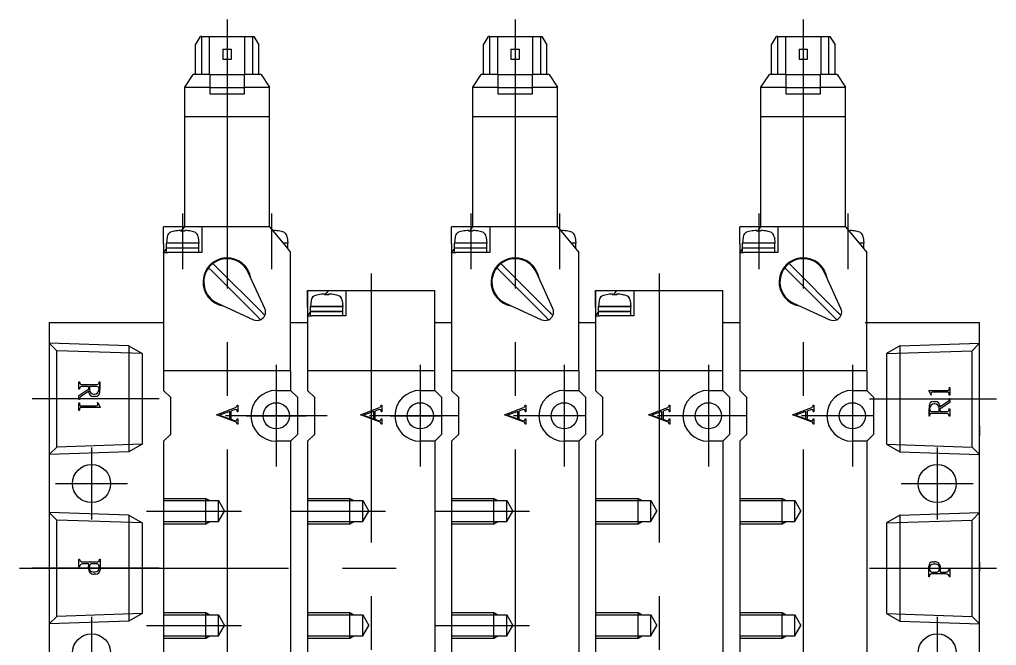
# Model space of a CAD drawing. Extents: x -256 to 112, y -314 to 36.
# Drawn here: x -3.5 to 111.8, y -38.1 to 35.8 of the extents above; entities that cross this region are included whole.
import ezdxf

# ---------------------------------------------------------------- set-up
doc = ezdxf.new("R2010")
doc.units = 0
doc.linetypes.add('CENTER', pattern=[50.8, 31.75, -6.35, 6.35, -6.35])
doc.linetypes.add('DASHED', pattern=[19.05, 12.7, -6.35])
doc.layers.get('0').update_dxf_attribs({"linetype": 'CONTINUOUS'})
doc.layers.add('CENTER', color=1, linetype='CENTER')

msp = doc.modelspace()

# ---------------------------------------------------------------- linework, layer by layer
at = {"color": 7, "linetype": 'CONTINUOUS'}
for p, q in [((17.25, 32.8), (17.85, 33.8)), ((18, 33.8), (17.85, 33.8)), ((17.85, 33.8), (24.15, 33.8)), ((18, 29.3), (18, 33.8)), ((18.9, 33.8), (18.9, 29.3)), ((23.1, 29.3), (23.1, 33.8)), ((24, 33.8), (24, 29.3)), ((24.15, 33.8), (24.75, 32.8)), ((51.25, 32.8), (51.85, 33.8)), ((52, 33.8), (51.85, 33.8)), ((51.85, 33.8), (58.15, 33.8)), ((52, 29.3), (52, 33.8)), ((52.9, 33.8), (52.9, 29.3)), ((57.1, 29.3), (57.1, 33.8)), ((58, 33.8), (58, 29.3)), ((58.15, 33.8), (58.75, 32.8)), ((85.25, 32.8), (85.85, 33.8)), ((86, 33.8), (85.85, 33.8)), ((85.85, 33.8), (92.15, 33.8)), ((86, 29.3), (86, 33.8)), ((86.9, 33.8), (86.9, 29.3)), ((91.1, 29.3), (91.1, 33.8)), ((92, 33.8), (92, 29.3)), ((92.15, 33.8), (92.75, 32.8)), ((17.25, 29.3), (17.25, 32.8)), ((20.5, 32.3), (20.5, 31.1)), ((20.5, 32.3), (21.5, 32.3)), ((21.5, 31.1), (21.5, 32.3)), ((24.75, 29.3), (24.75, 32.8)), ((51.25, 29.3), (51.25, 32.8)), ((54.5, 32.3), (54.5, 31.1)), ((54.5, 32.3), (55.5, 32.3)), ((55.5, 31.1), (55.5, 32.3)), ((58.75, 29.3), (58.75, 32.8)), ((85.25, 29.3), (85.25, 32.8)), ((88.5, 32.3), (88.5, 31.1)), ((88.5, 32.3), (89.5, 32.3)), ((89.5, 31.1), (89.5, 32.3)), ((92.75, 29.3), (92.75, 32.8)), ((20.5, 31.1), (21.5, 31.1)), ((54.5, 31.1), (55.5, 31.1)), ((88.5, 31.1), (89.5, 31.1)), ((16, 27.8), (17, 29.3)), ((19, 29.3), (17, 29.3)), ((19, 27.8), (19, 29.3)), ((19, 29.3), (23, 29.3)), ((25, 29.3), (23, 29.3)), ((23, 29.3), (23, 27.8)), ((25, 29.3), (26, 27.8)), ((50, 27.8), (51, 29.3)), ((53, 29.3), (51, 29.3)), ((53, 27.8), (53, 29.3)), ((53, 29.3), (57, 29.3)), ((59, 29.3), (57, 29.3)), ((57, 29.3), (57, 27.8)), ((59, 29.3), (60, 27.8)), ((84, 27.8), (85, 29.3)), ((87, 29.3), (85, 29.3)), ((87, 27.8), (87, 29.3)), ((87, 29.3), (91, 29.3)), ((93, 29.3), (91, 29.3)), ((91, 29.3), (91, 27.8)), ((93, 29.3), (94, 27.8)), ((16, 11.3), (16, 27.8)), ((16, 27.8), (19, 27.8)), ((19, 27), (19, 27.8)), ((23, 27.72), (19, 27.72)), ((23, 27.8), (26, 27.8)), ((23, 27.8), (23, 27)), ((26, 11.3), (26, 27.8)), ((50, 11.3), (50, 27.8)), ((50, 27.8), (53, 27.8)), ((53, 27), (53, 27.8)), ((57, 27.72), (53, 27.72)), ((57, 27.8), (60, 27.8)), ((57, 27.8), (57, 27)), ((60, 11.3), (60, 27.8)), ((84, 11.3), (84, 27.8)), ((84, 27.8), (87, 27.8)), ((87, 27), (87, 27.8)), ((91, 27.72), (87, 27.72)), ((91, 27.8), (94, 27.8)), ((91, 27.8), (91, 27)), ((94, 11.3), (94, 27.8)), ((23, 27), (19, 27)), ((57, 27), (53, 27)), ((91, 27), (87, 27)), ((26, 24.3), (16, 24.3)), ((60, 24.3), (50, 24.3)), ((94, 24.3), (84, 24.3)), ((13.5, 9.3), (13.5, 11.3)), ((26, 11.3), (13.5, 11.3)), ((14.77, 10.8), (14.78, 10.8)), ((15.5, 10.89), (15.5, 10.8)), ((16, 10.8), (15.5, 10.8)), ((15.58, 10.8), (15.75, 11)), ((15.75, 11), (16, 11.3)), ((16, 10.8), (16, 10.89)), ((16.72, 10.8), (16.73, 10.8)), ((18, 11.3), (18, 8.3)), ((26, 11.3), (28, 8.9)), ((26.42, 10.8), (26.5, 10.8)), ((26.5, 10.8), (26.5, 10.89)), ((27.22, 10.8), (27.23, 10.8)), ((47.5, 9.3), (47.5, 11.3)), ((60, 11.3), (47.5, 11.3)), ((48.77, 10.8), (48.78, 10.8)), ((49.5, 10.89), (49.5, 10.8)), ((50, 10.8), (49.5, 10.8)), ((49.58, 10.8), (49.75, 11)), ((49.75, 11), (50, 11.3)), ((50, 10.8), (50, 10.89)), ((50.72, 10.8), (50.73, 10.8)), ((52, 11.3), (52, 8.3)), ((60, 11.3), (62, 8.9)), ((60.42, 10.8), (60.5, 10.8)), ((60.5, 10.8), (60.5, 10.89)), ((61.22, 10.8), (61.23, 10.8)), ((81.5, 9.3), (81.5, 11.3)), ((94, 11.3), (81.5, 11.3)), ((82.77, 10.8), (82.78, 10.8)), ((83.5, 10.89), (83.5, 10.8)), ((84, 10.8), (83.5, 10.8)), ((83.58, 10.8), (83.75, 11)), ((83.75, 11), (84, 11.3)), ((84, 10.8), (84, 10.89)), ((84.72, 10.8), (84.73, 10.8)), ((86, 11.3), (86, 8.3)), ((94, 11.3), (96, 8.9)), ((94.42, 10.8), (94.5, 10.8)), ((94.5, 10.8), (94.5, 10.89)), ((95.22, 10.8), (95.23, 10.8)), ((13.5, 9.3), (13.5, 8.3)), ((13.91, 10.11), (13.85, 9.4)), ((17.65, 9.4), (13.85, 9.4)), ((13.85, 8.8), (13.85, 9.4)), ((17.59, 10.11), (17.65, 9.4)), ((17.65, 8.8), (17.65, 9.4)), ((28.15, 9.4), (27.58, 9.4)), ((28.09, 10.11), (28.15, 9.4)), ((28.15, 8.8), (28.15, 9.4)), ((47.5, 9.3), (47.5, 8.3)), ((47.91, 10.11), (47.85, 9.4)), ((51.65, 9.4), (47.85, 9.4)), ((47.85, 8.8), (47.85, 9.4)), ((51.59, 10.11), (51.65, 9.4)), ((51.65, 8.8), (51.65, 9.4)), ((62.15, 9.4), (61.58, 9.4)), ((62.09, 10.11), (62.15, 9.4)), ((62.15, 8.8), (62.15, 9.4)), ((81.5, 9.3), (81.5, 8.3)), ((81.91, 10.11), (81.85, 9.4)), ((85.65, 9.4), (81.85, 9.4)), ((81.85, 8.8), (81.85, 9.4)), ((85.59, 10.11), (85.65, 9.4)), ((85.65, 8.8), (85.65, 9.4)), ((96.15, 9.4), (95.58, 9.4)), ((96.09, 10.11), (96.15, 9.4)), ((96.15, 8.8), (96.15, 9.4)), ((13.5, 8.3), (13.85, 8.72)), ((13.5, 8.3), (13.5, -5.7)), ((13.5, 8.3), (14, 8.3)), ((17.65, 8.8), (13.85, 8.8)), ((13.85, 8.3), (13.85, 8.8)), ((18, 8.3), (14, 8.3)), ((17.65, 8.3), (17.65, 8.8)), ((28, 8.9), (28.5, 8.3)), ((28.15, 8.8), (28.08, 8.8)), ((28.15, 8.72), (28.15, 8.8)), ((28.5, -5.7), (28.5, 8.3)), ((47.5, 8.3), (47.85, 8.72)), ((47.5, 8.3), (47.5, -5.7)), ((47.5, 8.3), (48, 8.3)), ((51.65, 8.8), (47.85, 8.8)), ((47.85, 8.3), (47.85, 8.8)), ((52, 8.3), (48, 8.3)), ((51.65, 8.3), (51.65, 8.8)), ((62, 8.9), (62.5, 8.3)), ((62.15, 8.8), (62.08, 8.8)), ((62.15, 8.72), (62.15, 8.8)), ((62.5, -5.7), (62.5, 8.3)), ((81.5, 8.3), (81.85, 8.72)), ((81.5, 8.3), (81.5, -5.7)), ((81.5, 8.3), (82, 8.3)), ((85.65, 8.8), (81.85, 8.8)), ((81.85, 8.3), (81.85, 8.8)), ((86, 8.3), (82, 8.3)), ((85.65, 8.3), (85.65, 8.8)), ((96, 8.9), (96.5, 8.3)), ((96.15, 8.8), (96.08, 8.8)), ((96.15, 8.72), (96.15, 8.8)), ((96.5, -5.7), (96.5, 8.3)), ((19.68, 6.62), (19.32, 6.98)), ((20.5, 7.5), (20.5, 7.61)), ((21.5, 7.5), (21.5, 7.61)), ((53.68, 6.62), (53.32, 6.98)), ((59.45, 0.85), (53.32, 6.98)), ((54.5, 7.5), (54.5, 7.61)), ((54.5, 7.5), (54.5, 7.61)), ((55.5, 7.5), (55.5, 7.61)), ((55.5, 7.5), (55.5, 7.61)), ((87.68, 6.62), (87.32, 6.98)), ((93.45, 0.85), (87.32, 6.98)), ((88.5, 7.5), (88.5, 7.61)), ((88.5, 7.5), (88.5, 7.61)), ((89.5, 7.5), (89.5, 7.61)), ((89.5, 7.5), (89.5, 7.61)), ((19.18, 6.12), (18.82, 6.48)), ((24.54, 0.76), (19.18, 6.12)), ((19.68, 6.62), (25.04, 1.26)), ((25.45, 1.68), (23.5, 5.94)), ((53.18, 6.12), (52.82, 6.48)), ((58.54, 0.76), (53.18, 6.12)), ((59.45, 1.68), (57.5, 5.94)), ((87.18, 6.12), (86.82, 6.48)), ((92.54, 0.76), (87.18, 6.12)), ((93.45, 1.68), (91.5, 5.94)), ((30.5, 3.8), (30.5, -8)), ((30.5, 3.8), (45.5, 3.8)), ((30.5, 1.8), (30.5, 3.8)), ((30.5, 3.8), (33, 3.8)), ((32.58, 3.3), (32.75, 3.5)), ((32.75, 3.5), (33, 3.8)), ((35, 3.8), (35, 0.8)), ((45.5, -8), (45.5, 3.8)), ((64.5, 3.8), (64.5, -8)), ((64.5, 3.8), (79.5, 3.8)), ((64.5, 1.8), (64.5, 3.8)), ((64.5, 3.8), (67, 3.8)), ((66.58, 3.3), (66.75, 3.5)), ((66.75, 3.5), (67, 3.8)), ((69, 3.8), (69, 0.8)), ((79.5, -8), (79.5, 3.8)), ((30.91, 2.61), (30.85, 1.9)), ((31.77, 3.3), (31.78, 3.3)), ((32.5, 3.39), (32.5, 3.3)), ((33, 3.3), (33, 3.39)), ((33.72, 3.3), (33.73, 3.3)), ((34.59, 2.61), (34.65, 1.9)), ((64.91, 2.61), (64.85, 1.9)), ((65.77, 3.3), (65.78, 3.3)), ((66.5, 3.39), (66.5, 3.3)), ((67, 3.3), (67, 3.39)), ((67.72, 3.3), (67.73, 3.3)), ((68.59, 2.61), (68.65, 1.9)), ((19.86, 2.3), (24.12, 0.35)), ((25.45, 0.85), (25.04, 1.26)), ((30.5, 1.8), (30.5, 0.8)), ((30.5, 0.8), (30.85, 1.22)), ((30.85, 1.9), (34.65, 1.9)), ((30.85, 1.3), (30.85, 1.9)), ((34.65, 1.9), (30.85, 1.9)), ((30.85, 1.3), (34.65, 1.3)), ((30.85, 0.8), (30.85, 1.3)), ((34.65, 1.3), (30.85, 1.3)), ((34.65, 1.3), (34.65, 1.9)), ((34.65, 0.8), (34.65, 1.3)), ((53.86, 2.3), (58.12, 0.35)), ((59.45, 0.85), (59.04, 1.26)), ((64.5, 1.8), (64.5, 0.8)), ((64.5, 0.8), (64.85, 1.22)), ((64.85, 1.9), (68.65, 1.9)), ((64.85, 1.3), (64.85, 1.9)), ((68.65, 1.9), (64.85, 1.9)), ((64.85, 1.3), (68.65, 1.3)), ((64.85, 0.8), (64.85, 1.3)), ((68.65, 1.3), (64.85, 1.3)), ((68.65, 1.3), (68.65, 1.9)), ((68.65, 0.8), (68.65, 1.3)), ((87.86, 2.3), (92.12, 0.35)), ((93.45, 0.85), (93.04, 1.26)), ((0, 0), (13.5, 0)), ((0, 0), (0, -68)), ((24.95, 0.35), (24.54, 0.76)), ((28.5, 0), (30.5, 0)), ((30.5, 0.8), (31, 0.8)), ((35, 0.8), (31, 0.8)), ((45.5, 0), (47.5, 0)), ((58.95, 0.35), (58.54, 0.76)), ((62.5, 0), (64.5, 0)), ((64.5, 0.8), (65, 0.8)), ((69, 0.8), (65, 0.8)), ((79.5, 0), (81.5, 0)), ((92.95, 0.35), (92.54, 0.76)), ((96.31, 0), (109.81, 0)), ((96.5, 0), (98.5, 0)), ((109.81, -68), (109.81, 0)), ((13.5, -5.7), (13.5, -8)), ((28.5, -5.7), (13.5, -5.7)), ((28.5, -5.7), (28.5, -8)), ((45.5, -5.7), (30.5, -5.7)), ((45.5, -5.7), (30.5, -5.7)), ((47.5, -5.7), (47.5, -8)), ((62.5, -5.7), (47.5, -5.7)), ((62.5, -5.7), (62.5, -8)), ((79.5, -5.7), (64.5, -5.7)), ((79.5, -5.7), (64.5, -5.7)), ((81.5, -5.7), (81.5, -8)), ((96.5, -5.7), (81.5, -5.7)), ((96.5, -5.7), (96.5, -8)), ((3.5, -7), (3.57, -7)), ((3.5, -7.87), (3.5, -7)), ((3.5, -8.6), (4.67, -7.81)), ((3.57, -7.87), (3.5, -7.87)), ((4.65, -7.53), (3.81, -7.53)), ((3.88, -7.32), (5.67, -7.32)), ((4.67, -7.81), (4.65, -7.53)), ((5.64, -7.53), (4.77, -7.53)), ((4.77, -7.53), (4.77, -7.93)), ((5.84, -7.73), (5.84, -7.93)), ((5.89, -7), (5.96, -7)), ((5.96, -7), (5.96, -7.89)), ((5.96, -8.21), (5.96, -7)), ((13.5, -8), (14.3, -8.8)), ((26.8, -8), (28.5, -8)), ((28.5, -8), (29.3, -8.8)), ((30.5, -8), (31.3, -8.8)), ((43.8, -8), (45.5, -8)), ((45.5, -8), (46.3, -8.8)), ((47.5, -8), (48.3, -8.8)), ((60.8, -8), (62.5, -8)), ((62.5, -8), (63.3, -8.8)), ((64.5, -8), (65.3, -8.8)), ((77.8, -8), (79.5, -8)), ((79.5, -8), (80.3, -8.8)), ((81.5, -8), (82.3, -8.8)), ((94.8, -8), (96.5, -8)), ((96.5, -8), (97.3, -8.8)), ((103.81, -8.02), (105.98, -8.02)), ((104.08, -8.58), (103.81, -8.02)), ((106.24, -7.67), (106.31, -7.67)), ((106.31, -7.67), (106.31, -8.55)), ((3.5, -9.07), (3.5, -8.6)), ((3.57, -9.07), (3.5, -9.07)), ((4.68, -8.09), (3.7, -8.75)), ((4.69, -8.23), (4.68, -8.09)), ((5.46, -8.71), (5.19, -8.71)), ((5.27, -8.43), (5.34, -8.43)), ((14.3, -8.8), (14.3, -13.2)), ((29.3, -8.8), (29.3, -13.2)), ((31.3, -8.8), (31.3, -13.2)), ((46.3, -8.8), (46.3, -13.2)), ((48.3, -8.8), (48.3, -13.2)), ((63.3, -8.8), (63.3, -13.2)), ((65.3, -8.8), (65.3, -13.2)), ((80.3, -8.8), (80.3, -13.2)), ((82.3, -8.8), (82.3, -13.2)), ((97.3, -8.8), (97.3, -13.2)), ((104.13, -8.58), (104.07, -8.34)), ((104.13, -8.58), (104.08, -8.58)), ((105.92, -8.21), (104.26, -8.21)), ((106.31, -8.55), (106.24, -8.55)), ((106.24, -8.96), (106.31, -8.96)), ((106.31, -8.96), (106.31, -9.42)), ((3.5, -9.48), (3.57, -9.48)), ((3.5, -10.36), (3.5, -9.48)), ((3.57, -10.36), (3.5, -10.36)), ((6, -10.01), (3.82, -10.01)), ((3.89, -9.82), (5.55, -9.82)), ((5.68, -9.44), (5.73, -9.44)), ((5.68, -9.44), (5.74, -9.69)), ((5.73, -9.44), (6, -10.01)), ((19.75, -10.87), (22, -10.03)), ((21.88, -10.29), (21.45, -10.45)), ((22.18, -9.75), (22.25, -9.75)), ((22.25, -9.75), (22.25, -10.54)), ((36.75, -10.87), (39, -10.03)), ((38.88, -10.29), (38.45, -10.45)), ((39.18, -9.75), (39.25, -9.75)), ((39.25, -9.75), (39.25, -10.54)), ((53.75, -10.87), (56, -10.03)), ((55.88, -10.29), (55.45, -10.45)), ((56.18, -9.75), (56.25, -9.75)), ((56.25, -9.75), (56.25, -10.54)), ((70.75, -10.87), (73, -10.03)), ((72.88, -10.29), (72.45, -10.45)), ((73.18, -9.75), (73.25, -9.75)), ((73.25, -9.75), (73.25, -10.54)), ((87.75, -10.87), (90, -10.03)), ((89.88, -10.29), (89.45, -10.45)), ((90.18, -9.75), (90.25, -9.75)), ((90.25, -9.75), (90.25, -10.54)), ((103.85, -9.82), (103.85, -11.03)), ((103.85, -11.03), (103.85, -10.14)), ((103.96, -10.3), (103.96, -10.1)), ((104.35, -9.32), (104.62, -9.32)), ((104.54, -9.6), (104.46, -9.6)), ((105.04, -10.5), (105.04, -10.1)), ((105.12, -9.8), (105.13, -9.94)), ((105.13, -9.94), (106.11, -9.28)), ((106.31, -9.42), (105.14, -10.22)), ((105.14, -10.22), (105.15, -10.5)), ((106.24, -10.16), (106.31, -10.16)), ((106.31, -10.16), (106.31, -11.03)), ((19.75, -10.89), (19.75, -10.87)), ((21.99, -11.71), (19.75, -10.89)), ((21.32, -10.49), (20.1, -10.91)), ((20.1, -10.91), (21.32, -11.36)), ((21.32, -11.36), (21.32, -10.49)), ((21.45, -10.45), (21.45, -11.39)), ((21.45, -11.39), (21.87, -11.55)), ((22.25, -10.54), (22.18, -10.54)), ((22.18, -11.36), (22.25, -11.36)), ((22.25, -11.36), (22.25, -11.97)), ((36.75, -10.89), (36.75, -10.87)), ((38.99, -11.71), (36.75, -10.89)), ((38.32, -10.49), (37.1, -10.91)), ((37.1, -10.91), (38.32, -11.36)), ((38.32, -11.36), (38.32, -10.49)), ((38.45, -10.45), (38.45, -11.39)), ((38.45, -11.39), (38.87, -11.55)), ((39.25, -10.54), (39.18, -10.54)), ((39.18, -11.36), (39.25, -11.36)), ((39.25, -11.36), (39.25, -11.97)), ((53.75, -10.89), (53.75, -10.87)), ((55.99, -11.71), (53.75, -10.89)), ((55.32, -10.49), (54.1, -10.91)), ((54.1, -10.91), (55.32, -11.36)), ((55.32, -11.36), (55.32, -10.49)), ((55.45, -10.45), (55.45, -11.39)), ((55.45, -11.39), (55.87, -11.55)), ((56.25, -10.54), (56.18, -10.54)), ((56.18, -11.36), (56.25, -11.36)), ((56.25, -11.36), (56.25, -11.97)), ((70.75, -10.89), (70.75, -10.87)), ((72.99, -11.71), (70.75, -10.89)), ((72.32, -10.49), (71.1, -10.91)), ((71.1, -10.91), (72.32, -11.36)), ((72.32, -11.36), (72.32, -10.49)), ((72.45, -10.45), (72.45, -11.39)), ((72.45, -11.39), (72.87, -11.55)), ((73.25, -10.54), (73.18, -10.54)), ((73.18, -11.36), (73.25, -11.36)), ((73.25, -11.36), (73.25, -11.97)), ((87.75, -10.89), (87.75, -10.87)), ((89.99, -11.71), (87.75, -10.89)), ((89.32, -10.49), (88.1, -10.91)), ((88.1, -10.91), (89.32, -11.36)), ((89.32, -11.36), (89.32, -10.49)), ((89.45, -10.45), (89.45, -11.39)), ((89.45, -11.39), (89.87, -11.55)), ((90.25, -10.54), (90.18, -10.54)), ((90.18, -11.36), (90.25, -11.36)), ((90.25, -11.36), (90.25, -11.97)), ((103.91, -11.03), (103.85, -11.03)), ((105.93, -10.71), (104.13, -10.71)), ((104.16, -10.5), (105.04, -10.5)), ((105.15, -10.5), (106, -10.5)), ((106.31, -11.03), (106.24, -11.03)), ((22.18, -11.94), (22.18, -11.97)), ((22.25, -11.97), (22.18, -11.97)), ((39.18, -11.94), (39.18, -11.97)), ((39.25, -11.97), (39.18, -11.97)), ((56.18, -11.94), (56.18, -11.97)), ((56.25, -11.97), (56.18, -11.97)), ((73.18, -11.94), (73.18, -11.97)), ((73.25, -11.97), (73.18, -11.97)), ((90.18, -11.94), (90.18, -11.97)), ((90.25, -11.97), (90.18, -11.97)), ((109.81, -12.18), (109.81, -13.12)), ((13.5, -14), (14.3, -13.2)), ((29.3, -13.2), (28.5, -14)), ((30.5, -14), (31.3, -13.2)), ((46.3, -13.2), (45.5, -14)), ((47.5, -14), (48.3, -13.2)), ((63.3, -13.2), (62.5, -14)), ((64.5, -14), (65.3, -13.2)), ((80.3, -13.2), (79.5, -14)), ((81.5, -14), (82.3, -13.2)), ((97.3, -13.2), (96.5, -14)), ((109.81, -13.12), (109.81, -13.27)), ((109.81, -13.27), (109.81, -13.32)), ((13.5, -14), (13.5, -44)), ((28.5, -14), (26.8, -14)), ((28.5, -14), (28.5, -44)), ((30.5, -14), (30.5, -44)), ((45.5, -14), (43.8, -14)), ((45.5, -14), (45.5, -44)), ((47.5, -14), (47.5, -44)), ((62.5, -14), (60.8, -14)), ((62.5, -14), (62.5, -44)), ((64.5, -14), (64.5, -44)), ((79.5, -14), (77.8, -14)), ((79.5, -14), (79.5, -44)), ((81.5, -14), (81.5, -44)), ((96.5, -14), (94.8, -14)), ((96.5, -14), (96.5, -44)), ((3.5, -27.94), (3.57, -27.94)), ((3.5, -28.83), (3.5, -27.94)), ((4.62, -28.47), (3.94, -28.47)), ((3.99, -28.26), (5.58, -28.26)), ((4.62, -28.47), (4.61, -28.98)), ((4.74, -28.77), (4.74, -29.02)), ((5.58, -28.47), (5.04, -28.47)), ((5.88, -29.02), (5.88, -28.77)), ((5.93, -27.94), (6, -27.94)), ((6, -27.94), (6, -29.2)), ((103.81, -30), (103.81, -28.74)), ((104.31, -28.24), (104.5, -28.24)), ((104.67, -28.52), (104.32, -28.52)), ((109.81, -28.26), (109.81, -29.2)), ((3.57, -28.83), (3.5, -28.83)), ((5.14, -29.42), (5.48, -29.42)), ((5.5, -29.7), (5.31, -29.7)), ((103.92, -28.92), (103.92, -29.16)), ((104.22, -29.46), (104.77, -29.46)), ((105.81, -29.68), (104.23, -29.68)), ((105.07, -29.16), (105.07, -28.92)), ((105.19, -29.46), (105.2, -28.95)), ((105.19, -29.46), (105.86, -29.46)), ((106.24, -29.11), (106.31, -29.11)), ((106.31, -29.11), (106.31, -30)), ((109.81, -29.2), (109.81, -29.35)), ((109.81, -29.35), (109.81, -29.39)), ((103.87, -30), (103.81, -30)), ((106.31, -30), (106.24, -30))]:
    msp.add_line(p, q, dxfattribs=at)
at = {"color": 3, "linetype": 'DASHED'}
for p, q in [((9.4, -2.75), (0, -2.42)), ((0.89, -3.31), (0, -2.42)), ((10.98, -3.66), (0.89, -3.31)), ((0.89, -14.69), (0.89, -3.31)), ((9.4, -2.75), (10.98, -3.66)), ((9.4, -2.75), (9.4, -15.25)), ((100.41, -2.75), (98.83, -3.66)), ((98.83, -3.66), (108.92, -3.31)), ((100.41, -2.75), (109.81, -2.42)), ((100.41, -2.75), (100.41, -15.25)), ((108.92, -3.31), (109.81, -2.42)), ((108.92, -14.69), (108.92, -3.31)), ((10.98, -3.66), (10.98, -14.34)), ((98.83, -3.66), (98.83, -14.34)), ((0.89, -14.69), (0, -15.58)), ((10.98, -14.34), (0.89, -14.69)), ((10.98, -14.34), (9.4, -15.25)), ((98.83, -14.34), (100.41, -15.25)), ((98.83, -14.34), (108.92, -14.69)), ((108.92, -14.69), (109.81, -15.58)), ((9.4, -15.25), (0, -15.58)), ((100.41, -15.25), (109.81, -15.58)), ((13.5, -20.75), (18.5, -20.75)), ((18.5, -20.75), (18.97, -21.02)), ((18.5, -23.75), (18.5, -20.75)), ((30.5, -20.75), (35.5, -20.75)), ((35.5, -20.75), (35.97, -21.02)), ((35.5, -23.75), (35.5, -20.75)), ((47.5, -20.75), (52.5, -20.75)), ((52.5, -20.75), (52.97, -21.02)), ((52.5, -23.75), (52.5, -20.75)), ((64.5, -20.75), (69.5, -20.75)), ((69.5, -20.75), (69.97, -21.02)), ((69.5, -23.75), (69.5, -20.75)), ((81.5, -20.75), (86.5, -20.75)), ((86.5, -20.75), (86.97, -21.02)), ((86.5, -23.75), (86.5, -20.75)), ((13.5, -21.02), (20, -21.02)), ((20, -23.48), (20, -21.02)), ((20, -21.02), (20.71, -22.25)), ((30.5, -21.02), (37, -21.02)), ((37, -23.48), (37, -21.02)), ((37, -21.02), (37.71, -22.25)), ((47.5, -21.02), (54, -21.02)), ((54, -23.48), (54, -21.02)), ((54, -21.02), (54.71, -22.25)), ((64.5, -21.02), (71, -21.02)), ((71, -23.48), (71, -21.02)), ((71, -21.02), (71.71, -22.25)), ((81.5, -21.02), (88, -21.02)), ((88, -23.48), (88, -21.02)), ((88, -21.02), (88.71, -22.25)), ((9.4, -22.75), (0, -22.42)), ((0.89, -23.31), (0, -22.42)), ((9.4, -22.75), (10.98, -23.66)), ((9.4, -22.75), (9.4, -35.25)), ((20, -23.48), (20.71, -22.25)), ((37, -23.48), (37.71, -22.25)), ((54, -23.48), (54.71, -22.25)), ((71, -23.48), (71.71, -22.25)), ((88, -23.48), (88.71, -22.25)), ((100.41, -22.75), (98.83, -23.66)), ((100.41, -22.75), (109.81, -22.42)), ((100.41, -22.75), (100.41, -35.25)), ((108.92, -23.31), (109.81, -22.42)), ((10.98, -23.66), (0.89, -23.31)), ((0.89, -34.69), (0.89, -23.31)), ((10.98, -23.66), (10.98, -34.34)), ((13.5, -23.48), (20, -23.48)), ((13.5, -23.75), (18.5, -23.75)), ((18.5, -23.75), (18.97, -23.48)), ((30.5, -23.48), (37, -23.48)), ((30.5, -23.75), (35.5, -23.75)), ((35.5, -23.75), (35.97, -23.48)), ((47.5, -23.48), (54, -23.48)), ((47.5, -23.75), (52.5, -23.75)), ((52.5, -23.75), (52.97, -23.48)), ((64.5, -23.48), (71, -23.48)), ((64.5, -23.75), (69.5, -23.75)), ((69.5, -23.75), (69.97, -23.48)), ((81.5, -23.48), (88, -23.48)), ((81.5, -23.75), (86.5, -23.75)), ((86.5, -23.75), (86.97, -23.48)), ((98.83, -23.66), (108.92, -23.31)), ((98.83, -23.66), (98.83, -34.34)), ((108.92, -34.69), (108.92, -23.31)), ((10.98, -34.34), (0.89, -34.69)), ((10.98, -34.34), (9.4, -35.25)), ((13.5, -34.25), (18.5, -34.25)), ((13.5, -34.52), (20, -34.52)), ((18.5, -34.25), (18.97, -34.52)), ((18.5, -37.25), (18.5, -34.25)), ((20, -36.98), (20, -34.52)), ((20, -34.52), (20.71, -35.75)), ((30.5, -34.25), (35.5, -34.25)), ((30.5, -34.52), (37, -34.52)), ((35.5, -34.25), (35.97, -34.52)), ((35.5, -37.25), (35.5, -34.25)), ((37, -36.98), (37, -34.52)), ((37, -34.52), (37.71, -35.75)), ((47.5, -34.25), (52.5, -34.25)), ((47.5, -34.52), (54, -34.52)), ((52.5, -34.25), (52.97, -34.52)), ((52.5, -37.25), (52.5, -34.25)), ((54, -36.98), (54, -34.52)), ((54, -34.52), (54.71, -35.75)), ((64.5, -34.25), (69.5, -34.25)), ((64.5, -34.52), (71, -34.52)), ((69.5, -34.25), (69.97, -34.52)), ((69.5, -37.25), (69.5, -34.25)), ((71, -36.98), (71, -34.52)), ((71, -34.52), (71.71, -35.75)), ((81.5, -34.25), (86.5, -34.25)), ((81.5, -34.52), (88, -34.52)), ((86.5, -34.25), (86.97, -34.52)), ((86.5, -37.25), (86.5, -34.25)), ((88, -36.98), (88, -34.52)), ((88, -34.52), (88.71, -35.75)), ((98.83, -34.34), (100.41, -35.25)), ((98.83, -34.34), (108.92, -34.69)), ((0.89, -34.69), (0, -35.58)), ((9.4, -35.25), (0, -35.58)), ((100.41, -35.25), (109.81, -35.58)), ((108.92, -34.69), (109.81, -35.58)), ((20, -36.98), (20.71, -35.75)), ((37, -36.98), (37.71, -35.75)), ((54, -36.98), (54.71, -35.75)), ((71, -36.98), (71.71, -35.75)), ((88, -36.98), (88.71, -35.75)), ((13.5, -36.98), (20, -36.98)), ((13.5, -37.25), (18.5, -37.25)), ((18.5, -37.25), (18.97, -36.98)), ((30.5, -36.98), (37, -36.98)), ((30.5, -37.25), (35.5, -37.25)), ((35.5, -37.25), (35.97, -36.98)), ((47.5, -36.98), (54, -36.98)), ((47.5, -37.25), (52.5, -37.25)), ((52.5, -37.25), (52.97, -36.98)), ((64.5, -36.98), (71, -36.98)), ((64.5, -37.25), (69.5, -37.25)), ((69.5, -37.25), (69.97, -36.98)), ((81.5, -36.98), (88, -36.98)), ((81.5, -37.25), (86.5, -37.25)), ((86.5, -37.25), (86.97, -36.98))]:
    msp.add_line(p, q, dxfattribs=at)
at = {"color": 7, "linetype": 'CONTINUOUS'}
for points in [[(33, 3.3, 0), (33, 3.3, 0), (32.99, 3.3, 0), (32.99, 3.3, 0), (32.99, 3.3, 0), (32.98, 3.3, 0), (32.98, 3.3, 0), (32.98, 3.3, 0), (32.97, 3.3, 0), (32.97, 3.3, 0), (32.96, 3.3, 0), (32.96, 3.3, 0), (32.96, 3.3, 0), (32.95, 3.3, 0), (32.95, 3.3, 0), (32.94, 3.3, 0), (32.94, 3.3, 0), (32.94, 3.3, 0), (32.93, 3.3, 0), (32.93, 3.3, 0), (32.92, 3.3, 0), (32.92, 3.3, 0), (32.92, 3.3, 0), (32.91, 3.3, 0), (32.91, 3.3, 0), (32.9, 3.3, 0), (32.9, 3.3, 0), (32.9, 3.3, 0), (32.89, 3.3, 0), (32.89, 3.3, 0), (32.88, 3.3, 0), (32.88, 3.3, 0), (32.88, 3.3, 0), (32.87, 3.3, 0), (32.87, 3.3, 0), (32.86, 3.3, 0), (32.86, 3.3, 0), (32.86, 3.3, 0), (32.85, 3.3, 0), (32.85, 3.3, 0), (32.84, 3.3, 0), (32.84, 3.3, 0), (32.84, 3.3, 0), (32.83, 3.3, 0), (32.83, 3.3, 0), (32.83, 3.3, 0), (32.82, 3.3, 0), (32.82, 3.3, 0), (32.81, 3.3, 0), (32.81, 3.3, 0), (32.81, 3.3, 0), (32.8, 3.3, 0), (32.8, 3.3, 0), (32.79, 3.3, 0), (32.79, 3.3, 0), (32.79, 3.3, 0), (32.78, 3.3, 0), (32.78, 3.3, 0), (32.77, 3.3, 0), (32.77, 3.3, 0), (32.77, 3.3, 0), (32.76, 3.3, 0), (32.76, 3.3, 0), (32.75, 3.3, 0), (32.75, 3.3, 0), (32.75, 3.3, 0), (32.74, 3.3, 0), (32.74, 3.3, 0), (32.73, 3.3, 0), (32.73, 3.3, 0), (32.73, 3.3, 0), (32.72, 3.3, 0), (32.72, 3.3, 0), (32.71, 3.3, 0), (32.71, 3.3, 0), (32.71, 3.3, 0), (32.7, 3.3, 0), (32.7, 3.3, 0), (32.69, 3.3, 0), (32.69, 3.3, 0), (32.69, 3.3, 0), (32.68, 3.3, 0), (32.68, 3.3, 0), (32.68, 3.3, 0), (32.67, 3.3, 0), (32.67, 3.3, 0), (32.66, 3.3, 0), (32.66, 3.3, 0), (32.66, 3.3, 0), (32.65, 3.3, 0), (32.65, 3.3, 0), (32.64, 3.3, 0), (32.64, 3.3, 0), (32.64, 3.3, 0), (32.63, 3.3, 0), (32.63, 3.3, 0), (32.62, 3.3, 0), (32.62, 3.3, 0), (32.62, 3.3, 0), (32.61, 3.3, 0), (32.61, 3.3, 0), (32.6, 3.3, 0), (32.6, 3.3, 0), (32.6, 3.3, 0), (32.59, 3.3, 0), (32.59, 3.3, 0), (32.58, 3.3, 0), (32.58, 3.3, 0), (32.58, 3.3, 0), (32.57, 3.3, 0), (32.57, 3.3, 0), (32.56, 3.3, 0), (32.56, 3.3, 0), (32.56, 3.3, 0), (32.55, 3.3, 0), (32.55, 3.3, 0), (32.54, 3.3, 0), (32.54, 3.3, 0), (32.54, 3.3, 0), (32.53, 3.3, 0), (32.53, 3.3, 0), (32.53, 3.3, 0), (32.52, 3.3, 0), (32.52, 3.3, 0), (32.51, 3.3, 0), (32.51, 3.3, 0), (32.51, 3.3, 0), (32.5, 3.3, 0), (32.5, 3.3, 0)], [(67, 3.3, 0), (67, 3.3, 0), (66.99, 3.3, 0), (66.99, 3.3, 0), (66.99, 3.3, 0), (66.98, 3.3, 0), (66.98, 3.3, 0), (66.98, 3.3, 0), (66.97, 3.3, 0), (66.97, 3.3, 0), (66.96, 3.3, 0), (66.96, 3.3, 0), (66.96, 3.3, 0), (66.95, 3.3, 0), (66.95, 3.3, 0), (66.94, 3.3, 0), (66.94, 3.3, 0), (66.94, 3.3, 0), (66.93, 3.3, 0), (66.93, 3.3, 0), (66.92, 3.3, 0), (66.92, 3.3, 0), (66.92, 3.3, 0), (66.91, 3.3, 0), (66.91, 3.3, 0), (66.9, 3.3, 0), (66.9, 3.3, 0), (66.9, 3.3, 0), (66.89, 3.3, 0), (66.89, 3.3, 0), (66.88, 3.3, 0), (66.88, 3.3, 0), (66.88, 3.3, 0), (66.87, 3.3, 0), (66.87, 3.3, 0), (66.86, 3.3, 0), (66.86, 3.3, 0), (66.86, 3.3, 0), (66.85, 3.3, 0), (66.85, 3.3, 0), (66.84, 3.3, 0), (66.84, 3.3, 0), (66.84, 3.3, 0), (66.83, 3.3, 0), (66.83, 3.3, 0), (66.83, 3.3, 0), (66.82, 3.3, 0), (66.82, 3.3, 0), (66.81, 3.3, 0), (66.81, 3.3, 0), (66.81, 3.3, 0), (66.8, 3.3, 0), (66.8, 3.3, 0), (66.79, 3.3, 0), (66.79, 3.3, 0), (66.79, 3.3, 0), (66.78, 3.3, 0), (66.78, 3.3, 0), (66.77, 3.3, 0), (66.77, 3.3, 0), (66.77, 3.3, 0), (66.76, 3.3, 0), (66.76, 3.3, 0), (66.75, 3.3, 0), (66.75, 3.3, 0), (66.75, 3.3, 0), (66.74, 3.3, 0), (66.74, 3.3, 0), (66.73, 3.3, 0), (66.73, 3.3, 0), (66.73, 3.3, 0), (66.72, 3.3, 0), (66.72, 3.3, 0), (66.71, 3.3, 0), (66.71, 3.3, 0), (66.71, 3.3, 0), (66.7, 3.3, 0), (66.7, 3.3, 0), (66.69, 3.3, 0), (66.69, 3.3, 0), (66.69, 3.3, 0), (66.68, 3.3, 0), (66.68, 3.3, 0), (66.68, 3.3, 0), (66.67, 3.3, 0), (66.67, 3.3, 0), (66.66, 3.3, 0), (66.66, 3.3, 0), (66.66, 3.3, 0), (66.65, 3.3, 0), (66.65, 3.3, 0), (66.64, 3.3, 0), (66.64, 3.3, 0), (66.64, 3.3, 0), (66.63, 3.3, 0), (66.63, 3.3, 0), (66.62, 3.3, 0), (66.62, 3.3, 0), (66.62, 3.3, 0), (66.61, 3.3, 0), (66.61, 3.3, 0), (66.6, 3.3, 0), (66.6, 3.3, 0), (66.6, 3.3, 0), (66.59, 3.3, 0), (66.59, 3.3, 0), (66.58, 3.3, 0), (66.58, 3.3, 0), (66.58, 3.3, 0), (66.57, 3.3, 0), (66.57, 3.3, 0), (66.56, 3.3, 0), (66.56, 3.3, 0), (66.56, 3.3, 0), (66.55, 3.3, 0), (66.55, 3.3, 0), (66.54, 3.3, 0), (66.54, 3.3, 0), (66.54, 3.3, 0), (66.53, 3.3, 0), (66.53, 3.3, 0), (66.53, 3.3, 0), (66.52, 3.3, 0), (66.52, 3.3, 0), (66.51, 3.3, 0), (66.51, 3.3, 0), (66.51, 3.3, 0), (66.5, 3.3, 0), (66.5, 3.3, 0)]]:
    msp.add_polyline3d(points, dxfattribs=at)
for centre, radius in [((26.8, -11), 1.55), ((43.8, -11), 1.55), ((60.8, -11), 1.55), ((77.8, -11), 1.55), ((94.8, -11), 1.55), ((5, -19), 2.25), ((104.81, -19), 2.25), ((5, -39), 2.25), ((104.81, -39), 2.25)]:
    msp.add_circle(centre, radius, dxfattribs=at)
for centre, radius, start, end in [((14.61, 10.05), 0.7, 105.3851, 175), ((15.75, 5.9), 5, 101.262, 105.3851), ((15.75, 5.9), 4.99, 92.8984, 101.2219), ((15.75, 5.9), 4.99, 78.7781, 87.1016), ((15.75, 5.9), 5, 74.6149, 78.738), ((16.89, 10.05), 0.7, 5, 74.6149), ((26.25, 5.9), 4.99, 78.7781, 87.1016), ((26.25, 5.9), 5, 74.6149, 78.738), ((27.39, 10.05), 0.7, 5, 74.6149), ((48.61, 10.05), 0.7, 105.3851, 175), ((49.75, 5.9), 5, 101.262, 105.3851), ((49.75, 5.9), 4.99, 92.8984, 101.2219), ((49.75, 5.9), 4.99, 78.7781, 87.1016), ((49.75, 5.9), 5, 74.6149, 78.738), ((50.89, 10.05), 0.7, 5, 74.6149), ((60.25, 5.9), 4.99, 78.7781, 87.1016), ((60.25, 5.9), 5, 74.6149, 78.738), ((61.39, 10.05), 0.7, 5, 74.6149), ((82.61, 10.05), 0.7, 105.3851, 175), ((83.75, 5.9), 5, 101.262, 105.3851), ((83.75, 5.9), 4.99, 92.8984, 101.2219), ((83.75, 5.9), 4.99, 78.7781, 87.1016), ((83.75, 5.9), 5, 74.6149, 78.738), ((84.89, 10.05), 0.7, 5, 74.6149), ((94.25, 5.9), 4.99, 78.7781, 87.1016), ((94.25, 5.9), 5, 74.6149, 78.738), ((95.39, 10.05), 0.7, 5, 74.6149), ((21, 4.8), 2.85, 9.2899, 260.7101), ((21, 4.8), 2.75, 127.688, 142.312), ((21, 4.8), 2.75, 24.5127, 127.688), ((55, 4.8), 2.85, 9.2899, 260.7101), ((55, 4.8), 2.75, 127.688, 142.312), ((55, 4.8), 2.75, 127.688, 142.312), ((55, 4.8), 2.75, 24.5127, 127.688), ((89, 4.8), 2.85, 9.2899, 260.7101), ((89, 4.8), 2.75, 127.688, 142.312), ((89, 4.8), 2.75, 127.688, 142.312), ((89, 4.8), 2.75, 24.5127, 127.688), ((21, 4.8), 2.75, 142.312, 245.4873), ((55, 4.8), 2.75, 142.312, 245.4873), ((89, 4.8), 2.75, 142.312, 245.4873), ((31.61, 2.55), 0.7, 105.3851, 175), ((32.75, -1.6), 5, 101.262, 105.3851), ((32.75, -1.6), 4.99, 92.8984, 101.2219), ((32.75, -1.6), 4.99, 78.7781, 87.1016), ((32.75, -1.6), 5, 74.6149, 78.738), ((33.89, 2.55), 0.7, 5, 74.6149), ((65.61, 2.55), 0.7, 105.3851, 175), ((66.75, -1.6), 5, 101.262, 105.3851), ((66.75, -1.6), 4.99, 92.8984, 101.2219), ((66.75, -1.6), 4.99, 78.7781, 87.1016), ((66.75, -1.6), 5, 74.6149, 78.738), ((67.89, 2.55), 0.7, 5, 74.6149), ((24.54, 1.26), 1, 335.4873, 24.5127), ((58.54, 1.26), 1, 335.4873, 24.5127), ((92.54, 1.26), 1, 335.4873, 24.5127), ((24.54, 1.26), 1, 245.4873, 294.5127), ((24.54, 1.26), 1, 294.5127, 335.4873), ((58.54, 1.26), 1, 245.4873, 294.5127), ((58.54, 1.26), 1, 294.5127, 335.4873), ((92.54, 1.26), 1, 245.4873, 294.5127), ((92.54, 1.26), 1, 294.5127, 335.4873), ((3.85, -7.03), 0.289, 173.4865, 274.7379), ((3.86, -7.83), 0.299, 100.7577, 188.423), ((5.27, -7.93), 0.5, 180, 270), ((5.34, -7.93), 0.5, 270, 0), ((5.64, -7.73), 0.2, 0, 90), ((5.6, -7.04), 0.291, 283.4466, 7.4683), ((26.8, -11), 3, 90, 270), ((43.8, -11), 3, 90, 270), ((60.8, -11), 3, 90, 270), ((77.8, -11), 3, 90, 270), ((94.8, -11), 3, 90, 270), ((106, -7.76), 0.257, 266.271, 20.6976), ((3.89, -9.02), 0.324, 125.1023, 188.7951), ((5.19, -8.21), 0.5, 182.7263, 270), ((5.46, -8.21), 0.5, 270, 0), ((104.25, -8.39), 0.186, 86.7303, 164.7245), ((105.97, -8.48), 0.28, 345.9039, 100.0669), ((105.92, -9.01), 0.324, 305.1023, 8.7951), ((3.81, -10.27), 0.257, 86.271, 200.6976), ((3.84, -9.55), 0.28, 165.9039, 280.0669), ((5.56, -9.64), 0.186, 266.7303, 344.7245), ((22.01, -10.44), 0.2, 330.8036, 131.4854), ((21.67, -9.61), 0.533, 309.0811, 345.282), ((39.01, -10.44), 0.2, 330.8036, 131.4854), ((38.67, -9.61), 0.533, 309.0811, 345.282), ((56.01, -10.44), 0.2, 330.8036, 131.4854), ((55.67, -9.61), 0.533, 309.0811, 345.282), ((73.01, -10.44), 0.2, 330.8036, 131.4854), ((72.67, -9.61), 0.533, 309.0811, 345.282), ((90.01, -10.44), 0.2, 330.8036, 131.4854), ((89.67, -9.61), 0.533, 309.0811, 345.282), ((104.35, -9.82), 0.5, 90, 180), ((104.46, -10.1), 0.5, 90, 180), ((104.16, -10.3), 0.2, 180, 270), ((104.54, -10.1), 0.5, 0, 90), ((104.62, -9.82), 0.5, 2.7263, 90), ((105.94, -10.2), 0.299, 280.7577, 8.423), ((21.97, -11.36), 0.218, 243.7581, 359.5928), ((38.97, -11.36), 0.218, 243.7581, 359.5928), ((55.97, -11.36), 0.218, 243.7581, 359.5928), ((72.97, -11.36), 0.218, 243.7581, 359.5928), ((89.97, -11.36), 0.218, 243.7581, 359.5928), ((104.2, -10.99), 0.291, 103.4466, 187.4683), ((105.95, -11), 0.289, 353.4865, 94.7379), ((21.88, -11.99), 0.3, 10.8916, 69.7993), ((38.88, -11.99), 0.3, 10.8916, 69.7993), ((55.88, -11.99), 0.3, 10.8916, 69.7993), ((72.88, -11.99), 0.3, 10.8916, 69.7993), ((89.88, -11.99), 0.3, 10.8916, 69.7993), ((3.98, -27.84), 0.424, 193.8504, 271.6799), ((3.98, -28.89), 0.414, 94.5785, 172.2392), ((5.04, -28.77), 0.3, 90, 180), ((5.66, -27.99), 0.281, 254.1421, 10.6789), ((5.58, -28.77), 0.3, 360, 90), ((104.31, -28.74), 0.5, 90, 180), ((104.32, -28.92), 0.4, 90, 180), ((104.5, -28.94), 0.7, 358.888, 90), ((104.67, -28.92), 0.4, 0, 90), ((5.31, -29), 0.7, 178.888, 270), ((5.14, -29.02), 0.4, 180, 270), ((5.48, -29.02), 0.4, 270, 0), ((5.5, -29.2), 0.5, 270, 0), ((104.15, -29.95), 0.281, 74.1421, 190.6789), ((104.22, -29.16), 0.3, 180, 270), ((104.77, -29.16), 0.3, 270, 0), ((105.83, -30.1), 0.424, 13.8504, 91.6799), ((105.83, -29.05), 0.414, 274.5785, 352.2392)]:
    msp.add_arc(centre, radius, start, end, dxfattribs=at)
at = {"layer": 'CENTER', "color": 1, "linetype": 'CENTER'}
for p, q in [((21, 35.8), (21, -93.8)), ((55, 35.8), (55, -93.8)), ((89, 35.8), (89, -93.8)), ((15.75, 12.89), (15.75, 6.3)), ((26.25, 12.89), (26.25, 6.3)), ((49.75, 12.89), (49.75, 6.3)), ((60.25, 12.89), (60.25, 6.3)), ((83.75, 12.89), (83.75, 6.3)), ((94.25, 12.89), (94.25, 6.3)), ((38, 5.8), (38, -93.8)), ((72, 5.8), (72, -93.8)), ((26.8, -5), (26.8, -17)), ((43.8, -5), (43.8, -17)), ((60.8, -5), (60.8, -17)), ((77.8, -5), (77.8, -17)), ((94.8, -5), (94.8, -17)), ((12.98, -9), (-2, -9)), ((96.83, -9), (111.81, -9)), ((32.8, -11), (20.8, -11)), ((23.25, -11), (30.35, -11)), ((48.3, -11), (37.8, -11)), ((40.25, -11), (46.3, -11)), ((63.3, -11), (54.8, -11)), ((82.3, -11), (71.8, -11)), ((97.3, -11), (88.8, -11)), ((5, -14.75), (5, -23.25)), ((104.81, -14.75), (104.81, -23.25)), ((0.75, -19), (9.25, -19)), ((100.56, -19), (109.06, -19)), ((11.5, -22.25), (22.71, -22.25)), ((28.5, -22.25), (39.71, -22.25)), ((45.5, -22.25), (56.71, -22.25)), ((-3.5, -29), (44, -29)), ((12.98, -29), (-2, -29)), ((96.83, -29), (111.81, -29)), ((5, -34.75), (5, -43.25)), ((104.81, -34.75), (104.81, -43.25)), ((11.5, -35.75), (22.71, -35.75)), ((45.5, -35.75), (56.71, -35.75))]:
    msp.add_line(p, q, dxfattribs=at)

doc.saveas('drawing.dxf')
